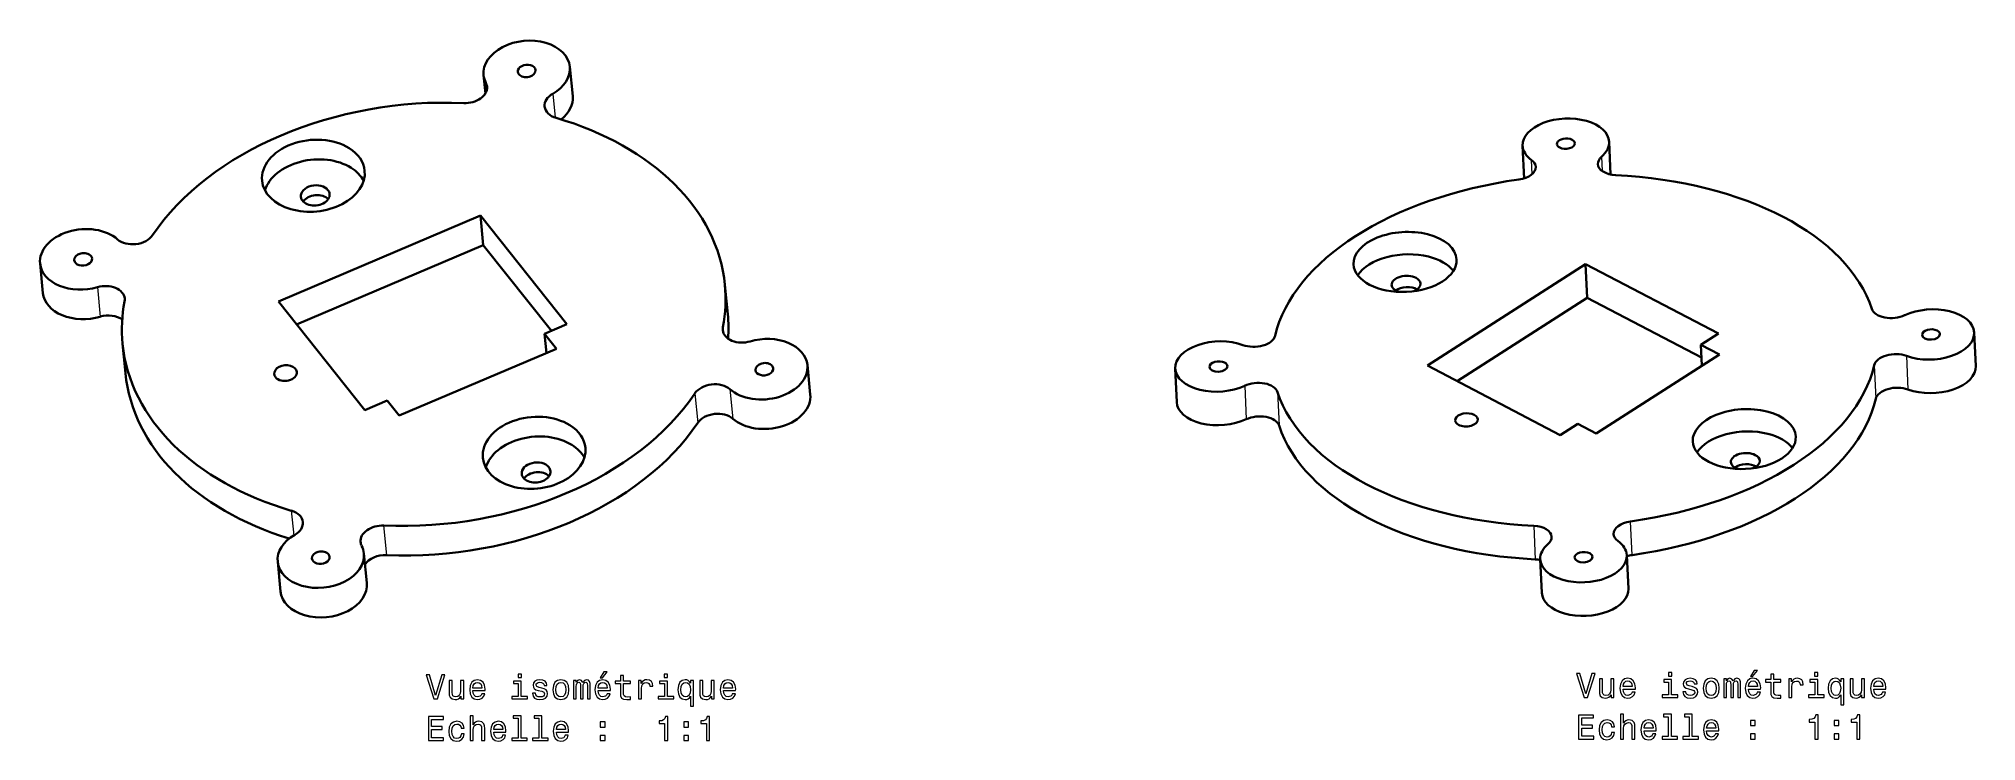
# Model space of a CAD drawing. Extents: x 538 to 820, y 361 to 463.
import ezdxf

# ---------------------------------------------------------------- set-up
doc = ezdxf.new("R2010")
doc.units = 0

msp = doc.modelspace()

# ---------------------------------------------------------------- linework, layer by layer
at = {"color": 7, "lineweight": 35, "ltscale": 0.066455}
msp.add_line((603.25, 454.77), (602.99, 457.42), dxfattribs=at)
at = {"color": 7, "lineweight": 35, "ltscale": 0.107704}
for p, q in [((615.95, 454.36), (615.53, 458.64)), ((550.5, 418.36), (550.92, 414.07)), ((650.5, 410.98), (650.08, 415.27)), ((573.47, 382.36), (573.05, 386.64))]:
    msp.add_line(p, q, dxfattribs=at)
at = {"color": 7, "lineweight": 13, "ltscale": 0.027538}
msp.add_line((603.43, 455.19), (603.32, 456.29), dxfattribs=at)
at = {"color": 7, "lineweight": 13, "ltscale": 0.08727}
msp.add_line((613.06, 454.72), (613.39, 451.25), dxfattribs=at)
at = {"color": 7, "lineweight": 35, "ltscale": 0.118755}
msp.add_line((754.28, 442.41), (754.06, 447.16), dxfattribs=at)
at = {"color": 7, "lineweight": 13, "ltscale": 0.051296}
msp.add_line((765.54, 445.53), (765.63, 443.48), dxfattribs=at)
at = {"color": 7, "lineweight": 35, "ltscale": 0.119309}
msp.add_line((766.87, 442.97), (766.65, 447.74), dxfattribs=at)
at = {"color": 7, "lineweight": 13, "ltscale": 0.051025}
msp.add_line((755.45, 443.03), (755.36, 445.07), dxfattribs=at)
at = {"color": 7, "lineweight": 35}
for p, q in [((602.52, 436.99), (573.15, 424.51)), ((602.52, 436.99), (615.1, 421.2)), ((602.94, 432.7), (575.81, 421.17)), ((763.23, 429.94), (740.22, 415.19)), ((763.23, 429.94), (782.56, 419.84)), ((585.73, 408.72), (573.15, 424.51)), ((763.45, 425.06), (744.54, 412.93)), ((590.73, 407.91), (613.59, 417.63)), ((759.55, 405.09), (740.22, 415.19)), ((764.78, 405.33), (782.69, 416.81))]:
    msp.add_line(p, q, dxfattribs=at)
at = {"color": 7, "lineweight": 35, "ltscale": 0.107705}
for p, q in [((602.52, 436.99), (602.94, 432.7)), ((538.92, 425.73), (538.5, 430.02)), ((638.08, 426.93), (638.5, 422.64)), ((586.01, 383.58), (585.59, 387.87))]:
    msp.add_line(p, q, dxfattribs=at)
at = {"color": 7, "lineweight": 35, "ltscale": 0.398054}
msp.add_line((602.94, 432.7), (612.86, 420.24), dxfattribs=at)
at = {"color": 7, "lineweight": 35, "ltscale": 0.122167}
for p, q in [((763.23, 429.94), (763.45, 425.06)), ((819.97, 415.12), (819.74, 420)), ((756.86, 382.15), (756.64, 387.03)), ((769.45, 382.73), (769.22, 387.61))]:
    msp.add_line(p, q, dxfattribs=at)
at = {"color": 7, "lineweight": 13, "ltscale": 0.107705}
for p, q in [((546.83, 426.58), (547.25, 422.29)), ((638.8, 411.75), (639.22, 407.46)), ((633.73, 411.15), (634.15, 406.86)), ((588.9, 387.64), (588.48, 391.92))]:
    msp.add_line(p, q, dxfattribs=at)
at = {"color": 7, "lineweight": 35, "ltscale": 0.469336}
msp.add_line((763.45, 425.06), (780.09, 416.37), dxfattribs=at)
at = {"color": 7, "lineweight": 35, "ltscale": 0.088372}
for p, q in [((611.85, 419.81), (615.1, 421.2)), ((588.98, 410.1), (585.73, 408.72))]:
    msp.add_line(p, q, dxfattribs=at)
at = {"color": 7, "lineweight": 35, "ltscale": 0.070636}
msp.add_line((611.85, 419.81), (612.12, 417), dxfattribs=at)
at = {"color": 7, "lineweight": 35, "ltscale": 0.06994}
msp.add_line((611.85, 419.81), (613.59, 417.63), dxfattribs=at)
at = {"color": 7, "lineweight": 13, "ltscale": 0.020808}
msp.add_line((637.8, 420.76), (637.88, 419.93), dxfattribs=at)
at = {"color": 7, "lineweight": 35, "ltscale": 0.075693}
msp.add_line((780.01, 418.21), (782.56, 419.84), dxfattribs=at)
at = {"color": 7, "lineweight": 35, "ltscale": 0.075759}
msp.add_line((780.01, 418.21), (780.15, 415.18), dxfattribs=at)
at = {"color": 7, "lineweight": 35, "ltscale": 0.075549}
for p, q in [((780.01, 418.21), (782.69, 416.81)), ((762.1, 406.72), (764.78, 405.33))]:
    msp.add_line(p, q, dxfattribs=at)
at = {"color": 7, "lineweight": 35, "ltscale": 0.122166}
msp.add_line((703.77, 409.88), (703.54, 414.76), dxfattribs=at)
at = {"color": 7, "lineweight": 13, "ltscale": 0.122167}
for p, q in [((805.21, 415.25), (805.43, 410.37)), ((809.88, 416.59), (810.1, 411.71)), ((713.66, 412.26), (713.89, 407.38)), ((769.98, 387.64), (769.76, 392.52))]:
    msp.add_line(p, q, dxfattribs=at)
at = {"color": 7, "lineweight": 13, "ltscale": 0.122166}
for p, q in [((718.43, 411.35), (718.65, 406.46)), ((755.68, 391.89), (755.91, 387.01))]:
    msp.add_line(p, q, dxfattribs=at)
at = {"color": 7, "lineweight": 35, "ltscale": 0.069939}
msp.add_line((588.98, 410.1), (590.73, 407.91), dxfattribs=at)
at = {"color": 7, "lineweight": 35, "ltscale": 0.075692}
msp.add_line((762.1, 406.72), (759.55, 405.09), dxfattribs=at)
at = {"color": 7, "lineweight": 13, "ltscale": 0.090651}
msp.add_line((575.03, 394.09), (575.38, 390.48), dxfattribs=at)
at = {"color": 7, "lineweight": 13}
for points in [[(596.9, 370.21), (596.02, 367.23), (595.12, 370.21), (594.64, 370.21), (595.77, 366.71), (596.27, 366.71), (597.37, 370.21)], [(600.1, 369.41), (599.65, 369.41), (599.65, 367.85), (599.6, 367.49), (599.46, 367.22), (599.23, 367.06), (598.93, 367.01), (598.7, 367.05), (598.54, 367.17), (598.46, 367.38), (598.44, 367.67), (598.44, 369.41), (597.99, 369.41), (597.99, 367.63), (598.01, 367.28), (598.11, 366.98), (598.4, 366.71), (598.87, 366.61), (599.12, 366.64), (599.34, 366.74), (599.52, 366.89), (599.67, 367.12), (599.67, 366.71), (600.1, 366.71)], [(601.43, 367.93), (603.21, 367.93), (603.21, 368.14), (603.13, 368.72), (602.91, 369.15), (602.56, 369.41), (602.09, 369.51), (601.63, 369.41), (601.28, 369.13), (601.05, 368.67), (600.97, 368.06), (601.05, 367.44), (601.27, 366.99), (601.62, 366.71), (602.07, 366.61), (602.47, 366.67), (602.79, 366.85), (603.03, 367.12), (603.16, 367.48), (602.73, 367.48), (602.63, 367.28), (602.5, 367.13), (602.13, 367.01), (601.84, 367.06), (601.63, 367.24), (601.48, 367.53), (601.43, 367.92)], [(601.43, 368.3), (601.49, 368.65), (601.63, 368.91), (601.83, 369.07), (602.11, 369.12), (602.37, 369.07), (602.58, 368.91), (602.71, 368.65), (602.75, 368.3)], [(608.47, 367.08), (608.47, 369.32), (607.34, 369.32), (607.34, 368.94), (608.03, 368.94), (608.03, 367.08), (607.12, 367.08), (607.12, 366.71), (609.39, 366.71), (609.39, 367.08)], [(608.49, 370.33), (608.02, 370.33), (608.02, 369.82), (608.49, 369.82)], [(611.48, 368.28), (611.05, 368.38), (610.73, 368.5), (610.63, 368.74), (610.66, 368.9), (610.76, 369.03), (610.94, 369.1), (611.18, 369.13), (611.42, 369.1), (611.61, 369.01), (611.73, 368.87), (611.78, 368.69), (612.21, 368.69), (612.21, 368.7), (612.14, 369.03), (611.93, 369.29), (611.61, 369.45), (611.18, 369.51), (610.75, 369.45), (610.44, 369.28), (610.24, 369.04), (610.18, 368.72), (610.23, 368.42), (610.37, 368.21), (610.6, 368.06), (610.94, 367.95), (611.44, 367.83), (611.74, 367.7), (611.82, 367.6), (611.85, 367.45), (611.8, 367.27), (611.68, 367.12), (611.49, 367.03), (611.22, 367), (610.95, 367.03), (610.74, 367.14), (610.61, 367.31), (610.55, 367.55), (610.12, 367.55), (610.19, 367.14), (610.4, 366.85), (610.73, 366.67), (611.18, 366.61), (611.66, 366.67), (612.01, 366.85), (612.22, 367.13), (612.29, 367.5), (612.24, 367.82), (612.08, 368.04), (611.82, 368.18)], [(613.06, 368.06), (613.14, 367.44), (613.37, 366.99), (613.74, 366.71), (614.23, 366.61), (614.72, 366.71), (615.09, 366.98), (615.32, 367.44), (615.41, 368.06), (615.32, 368.67), (615.09, 369.13), (614.72, 369.41), (614.23, 369.51), (613.74, 369.41), (613.37, 369.13), (613.14, 368.67)], [(613.51, 368.06), (613.56, 368.52), (613.7, 368.84), (613.93, 369.05), (614.23, 369.12), (614.54, 369.05), (614.76, 368.85), (614.9, 368.52), (614.96, 368.06), (614.9, 367.6), (614.76, 367.27), (614.54, 367.07), (614.23, 367), (613.93, 367.07), (613.7, 367.27), (613.56, 367.6)], [(616.05, 366.71), (616.46, 366.71), (616.46, 368.52), (616.48, 368.79), (616.56, 368.98), (616.68, 369.1), (616.83, 369.15), (616.95, 369.11), (617.03, 369), (617.07, 368.83), (617.08, 368.61), (617.08, 366.71), (617.47, 366.71), (617.47, 368.52), (617.49, 368.78), (617.57, 368.98), (617.69, 369.1), (617.84, 369.15), (617.96, 369.11), (618.04, 369), (618.09, 368.61), (618.09, 366.71), (618.5, 366.71), (618.5, 368.58), (618.48, 368.96), (618.39, 369.26), (618.23, 369.44), (617.97, 369.51), (617.66, 369.41), (617.43, 369.12), (617.24, 369.4), (616.93, 369.51), (616.64, 369.41), (616.44, 369.13), (616.44, 369.41), (616.05, 369.41)], [(619.65, 367.93), (621.43, 367.93), (621.43, 368.14), (621.35, 368.72), (621.13, 369.15), (620.78, 369.41), (620.31, 369.51), (619.85, 369.41), (619.49, 369.13), (619.27, 368.67), (619.19, 368.06), (619.26, 367.44), (619.49, 366.99), (619.84, 366.71), (620.29, 366.61), (620.68, 366.67), (621.01, 366.85), (621.24, 367.12), (621.38, 367.48), (620.94, 367.48), (620.85, 367.28), (620.72, 367.13), (620.35, 367.01), (620.06, 367.06), (619.84, 367.24), (619.7, 367.53), (619.65, 367.92)], [(619.65, 368.3), (619.71, 368.65), (619.84, 368.91), (620.05, 369.07), (620.32, 369.12), (620.59, 369.07), (620.8, 368.91), (620.92, 368.65), (620.97, 368.3)], [(619.96, 369.78), (620.26, 369.78), (620.96, 370.64), (620.46, 370.64)], [(622.89, 368.94), (622.89, 367.59), (622.92, 367.15), (623.06, 366.85), (623.35, 366.67), (623.83, 366.61), (624.35, 366.63), (624.35, 367.02), (623.97, 366.99), (623.62, 367.03), (623.43, 367.15), (623.35, 367.37), (623.34, 367.66), (623.34, 368.94), (624.35, 368.94), (624.35, 369.32), (623.34, 369.32), (623.34, 370.11), (622.89, 370.11), (622.89, 369.32), (622.13, 369.32), (622.13, 368.94)], [(625.5, 366.71), (625.94, 366.71), (625.94, 368.25), (625.99, 368.63), (626.13, 368.89), (626.35, 369.06), (626.65, 369.11), (626.87, 369.08), (627.03, 368.97), (627.13, 368.8), (627.17, 368.57), (627.62, 368.57), (627.56, 368.98), (627.39, 369.27), (627.11, 369.45), (626.74, 369.51), (626.48, 369.47), (626.26, 369.37), (626.06, 369.2), (625.9, 368.96), (625.9, 369.41), (625.5, 369.41)], [(629.73, 367.08), (629.73, 369.32), (628.59, 369.32), (628.59, 368.94), (629.28, 368.94), (629.28, 367.08), (628.38, 367.08), (628.38, 366.71), (630.64, 366.71), (630.64, 367.08)], [(629.74, 370.33), (629.27, 370.33), (629.27, 369.82), (629.74, 369.82)], [(633.07, 368.99), (632.91, 369.22), (632.74, 369.38), (632.53, 369.47), (632.29, 369.51), (631.87, 369.41), (631.53, 369.13), (631.32, 368.67), (631.24, 368.06), (631.32, 367.45), (631.53, 366.99), (631.87, 366.71), (632.29, 366.61), (632.53, 366.64), (632.73, 366.73), (632.91, 366.88), (633.07, 367.12), (633.07, 365.66), (633.51, 365.66), (633.51, 369.41), (633.07, 369.41)], [(631.69, 368.06), (631.74, 368.51), (631.88, 368.84), (632.09, 369.04), (632.37, 369.11), (632.66, 369.04), (632.88, 368.84), (633.02, 368.52), (633.07, 368.06), (633.02, 367.6), (632.88, 367.28), (632.66, 367.07), (632.37, 367.01), (632.09, 367.07), (631.88, 367.28), (631.74, 367.61)], [(636.53, 369.41), (636.09, 369.41), (636.09, 367.85), (636.04, 367.49), (635.89, 367.22), (635.66, 367.06), (635.37, 367.01), (635.13, 367.05), (634.98, 367.17), (634.89, 367.38), (634.87, 367.67), (634.87, 369.41), (634.43, 369.41), (634.43, 367.63), (634.44, 367.28), (634.54, 366.98), (634.83, 366.71), (635.3, 366.61), (635.55, 366.64), (635.77, 366.74), (635.96, 366.89), (636.11, 367.12), (636.11, 366.71), (636.53, 366.71)], [(637.87, 367.93), (639.64, 367.93), (639.65, 368.14), (639.57, 368.72), (639.34, 369.15), (638.99, 369.41), (638.52, 369.51), (638.06, 369.41), (637.71, 369.13), (637.48, 368.67), (637.4, 368.06), (637.48, 367.44), (637.71, 366.99), (638.05, 366.71), (638.51, 366.61), (638.9, 366.67), (639.22, 366.85), (639.46, 367.12), (639.6, 367.48), (639.16, 367.48), (639.07, 367.28), (638.94, 367.13), (638.56, 367.01), (638.28, 367.06), (638.06, 367.24), (637.92, 367.53), (637.87, 367.92)], [(637.87, 368.3), (637.92, 368.65), (638.06, 368.91), (638.27, 369.07), (638.54, 369.12), (638.8, 369.07), (639.01, 368.91), (639.14, 368.65), (639.18, 368.3)], [(764.15, 370.42), (763.27, 367.44), (762.37, 370.42), (761.89, 370.42), (763.02, 366.92), (763.53, 366.92), (764.63, 370.42)], [(767.35, 369.62), (766.91, 369.62), (766.91, 368.06), (766.86, 367.7), (766.71, 367.44), (766.49, 367.27), (766.19, 367.22), (765.95, 367.26), (765.8, 367.39), (765.71, 367.59), (765.69, 367.88), (765.69, 369.62), (765.25, 369.62), (765.25, 367.84), (765.27, 367.49), (765.36, 367.19), (765.65, 366.92), (766.12, 366.82), (766.38, 366.86), (766.59, 366.95), (766.78, 367.1), (766.93, 367.33), (766.93, 366.92), (767.35, 366.92)], [(768.69, 368.14), (770.47, 368.14), (770.47, 368.35), (770.39, 368.93), (770.17, 369.36), (769.81, 369.62), (769.35, 369.72), (768.89, 369.62), (768.53, 369.34), (768.31, 368.88), (768.23, 368.27), (768.3, 367.65), (768.53, 367.2), (768.88, 366.92), (769.33, 366.82), (769.72, 366.89), (770.05, 367.06), (770.28, 367.33), (770.42, 367.69), (769.98, 367.69), (769.89, 367.49), (769.76, 367.34), (769.39, 367.22), (769.1, 367.27), (768.88, 367.45), (768.74, 367.74), (768.69, 368.13)], [(768.69, 368.52), (768.75, 368.86), (768.88, 369.12), (769.09, 369.28), (769.36, 369.33), (769.63, 369.28), (769.84, 369.12), (769.96, 368.86), (770.01, 368.52)], [(775.73, 367.29), (775.73, 369.53), (774.59, 369.53), (774.59, 369.16), (775.29, 369.16), (775.29, 367.29), (774.38, 367.29), (774.38, 366.92), (776.65, 366.92), (776.65, 367.29)], [(775.75, 370.54), (775.28, 370.54), (775.28, 370.03), (775.75, 370.03)], [(778.74, 368.5), (778.31, 368.6), (777.99, 368.71), (777.88, 368.95), (777.91, 369.12), (778.02, 369.24), (778.19, 369.31), (778.44, 369.34), (778.68, 369.31), (778.86, 369.22), (778.98, 369.09), (779.03, 368.9), (779.47, 368.9), (779.47, 368.91), (779.39, 369.24), (779.19, 369.5), (778.86, 369.66), (778.44, 369.72), (778.01, 369.66), (777.7, 369.49), (777.5, 369.25), (777.44, 368.93), (777.49, 368.63), (777.63, 368.42), (777.86, 368.27), (778.2, 368.16), (778.69, 368.04), (778.99, 367.92), (779.07, 367.81), (779.1, 367.66), (779.06, 367.48), (778.94, 367.34), (778.74, 367.24), (778.48, 367.21), (778.2, 367.24), (778, 367.35), (777.86, 367.52), (777.81, 367.76), (777.38, 367.76), (777.45, 367.36), (777.66, 367.06), (777.98, 366.89), (778.44, 366.82), (778.91, 366.89), (779.26, 367.06), (779.47, 367.35), (779.55, 367.71), (779.49, 368.03), (779.34, 368.25), (779.08, 368.39)], [(780.31, 368.27), (780.4, 367.65), (780.63, 367.2), (781, 366.92), (781.49, 366.82), (781.98, 366.92), (782.35, 367.19), (782.58, 367.65), (782.67, 368.27), (782.58, 368.88), (782.35, 369.34), (781.98, 369.62), (781.49, 369.72), (781, 369.62), (780.63, 369.34), (780.4, 368.88)], [(780.77, 368.27), (780.81, 368.73), (780.96, 369.05), (781.18, 369.26), (781.49, 369.33), (781.79, 369.26), (782.02, 369.06), (782.16, 368.73), (782.21, 368.27), (782.16, 367.81), (782.02, 367.48), (781.79, 367.28), (781.49, 367.21), (781.18, 367.28), (780.96, 367.48), (780.81, 367.81)], [(783.31, 366.92), (783.71, 366.92), (783.71, 368.73), (783.74, 369), (783.81, 369.2), (783.93, 369.31), (784.08, 369.36), (784.2, 369.32), (784.28, 369.22), (784.32, 369.04), (784.34, 368.82), (784.34, 366.92), (784.72, 366.92), (784.72, 368.73), (784.75, 368.99), (784.82, 369.19), (784.94, 369.31), (785.1, 369.36), (785.22, 369.32), (785.3, 369.22), (785.35, 368.82), (785.35, 366.92), (785.76, 366.92), (785.76, 368.79), (785.73, 369.18), (785.65, 369.47), (785.49, 369.66), (785.23, 369.72), (784.92, 369.62), (784.68, 369.33), (784.5, 369.61), (784.18, 369.72), (783.9, 369.62), (783.7, 369.34), (783.7, 369.62), (783.31, 369.62)], [(786.91, 368.14), (788.68, 368.14), (788.69, 368.35), (788.61, 368.93), (788.38, 369.36), (788.03, 369.62), (787.56, 369.72), (787.1, 369.62), (786.75, 369.34), (786.52, 368.88), (786.44, 368.27), (786.52, 367.65), (786.74, 367.2), (787.09, 366.92), (787.55, 366.82), (787.94, 366.89), (788.26, 367.06), (788.5, 367.33), (788.64, 367.69), (788.2, 367.69), (788.11, 367.49), (787.98, 367.34), (787.6, 367.22), (787.31, 367.27), (787.1, 367.45), (786.96, 367.74), (786.91, 368.13)], [(786.91, 368.52), (786.96, 368.86), (787.1, 369.12), (787.3, 369.28), (787.58, 369.33), (787.84, 369.28), (788.05, 369.12), (788.18, 368.86), (788.22, 368.52)], [(787.21, 369.99), (787.51, 369.99), (788.21, 370.85), (787.72, 370.85)], [(790.15, 369.16), (790.15, 367.8), (790.18, 367.36), (790.32, 367.06), (790.6, 366.88), (791.08, 366.82), (791.61, 366.85), (791.61, 367.23), (791.22, 367.2), (790.88, 367.24), (790.69, 367.37), (790.61, 367.58), (790.59, 367.87), (790.59, 369.16), (791.61, 369.16), (791.61, 369.53), (790.59, 369.53), (790.59, 370.33), (790.15, 370.33), (790.15, 369.53), (789.38, 369.53), (789.38, 369.16)], [(792.76, 366.92), (793.2, 366.92), (793.2, 368.46), (793.25, 368.84), (793.38, 369.11), (793.6, 369.27), (793.9, 369.32), (794.12, 369.29), (794.29, 369.19), (794.39, 369.01), (794.43, 368.78), (794.87, 368.78), (794.81, 369.19), (794.65, 369.48), (794.37, 369.66), (793.99, 369.72), (793.73, 369.68), (793.51, 369.58), (793.32, 369.41), (793.16, 369.18), (793.16, 369.62), (792.76, 369.62)], [(796.98, 367.29), (796.98, 369.53), (795.84, 369.53), (795.84, 369.16), (796.54, 369.16), (796.54, 367.29), (795.63, 367.29), (795.63, 366.92), (797.9, 366.92), (797.9, 367.29)], [(797, 370.54), (796.53, 370.54), (796.53, 370.03), (797, 370.03)], [(800.33, 369.21), (800.17, 369.43), (799.99, 369.59), (799.79, 369.69), (799.55, 369.72), (799.12, 369.62), (798.79, 369.34), (798.57, 368.88), (798.5, 368.27), (798.57, 367.66), (798.79, 367.2), (799.12, 366.92), (799.55, 366.82), (799.79, 366.85), (799.99, 366.94), (800.17, 367.09), (800.33, 367.33), (800.33, 365.87), (800.77, 365.87), (800.77, 369.62), (800.33, 369.62)], [(798.95, 368.27), (798.99, 368.72), (799.14, 369.05), (799.35, 369.25), (799.63, 369.32), (799.92, 369.25), (800.14, 369.05), (800.27, 368.73), (800.32, 368.27), (800.27, 367.81), (800.14, 367.49), (799.92, 367.28), (799.63, 367.22), (799.35, 367.28), (799.14, 367.49), (798.99, 367.82)], [(803.79, 369.62), (803.34, 369.62), (803.34, 368.06), (803.29, 367.7), (803.15, 367.44), (802.92, 367.27), (802.62, 367.22), (802.38, 367.26), (802.23, 367.39), (802.15, 367.59), (802.13, 367.88), (802.13, 369.62), (801.68, 369.62), (801.68, 367.84), (801.7, 367.49), (801.79, 367.19), (802.09, 366.92), (802.56, 366.82), (802.81, 366.86), (803.02, 366.95), (803.21, 367.1), (803.36, 367.33), (803.36, 366.92), (803.79, 366.92)], [(805.12, 368.14), (806.9, 368.14), (806.9, 368.35), (806.82, 368.93), (806.6, 369.36), (806.25, 369.62), (805.78, 369.72), (805.32, 369.62), (804.97, 369.34), (804.74, 368.88), (804.66, 368.27), (804.73, 367.65), (804.96, 367.2), (805.31, 366.92), (805.76, 366.82), (806.16, 366.89), (806.48, 367.06), (806.72, 367.33), (806.85, 367.69), (806.41, 367.69), (806.32, 367.49), (806.19, 367.34), (805.82, 367.22), (805.53, 367.27), (805.31, 367.45), (805.17, 367.74), (805.12, 368.13)], [(805.12, 368.52), (805.18, 368.86), (805.31, 369.12), (805.52, 369.28), (805.79, 369.33), (806.06, 369.28), (806.27, 369.12), (806.39, 368.86), (806.44, 368.52)], [(594.96, 360.66), (597.18, 360.66), (597.18, 361.08), (595.42, 361.08), (595.42, 362.27), (596.99, 362.27), (596.99, 362.69), (595.42, 362.69), (595.42, 363.73), (597.14, 363.73), (597.14, 364.16), (594.96, 364.16)], [(599.73, 362.47), (600.17, 362.47), (600.08, 362.87), (599.87, 363.19), (599.53, 363.39), (599.09, 363.46), (598.61, 363.36), (598.24, 363.08), (598.01, 362.62), (597.92, 362), (598, 361.39), (598.23, 360.94), (598.59, 360.66), (599.07, 360.56), (599.51, 360.64), (599.85, 360.85), (600.08, 361.18), (600.18, 361.63), (599.76, 361.63), (599.68, 361.34), (599.54, 361.13), (599.34, 361), (599.09, 360.96), (598.78, 361.03), (598.56, 361.23), (598.42, 361.56), (598.38, 362.02), (598.42, 362.47), (598.56, 362.8), (598.79, 363), (599.09, 363.07), (599.35, 363.03), (599.55, 362.91), (599.68, 362.72)], [(601.05, 360.66), (601.49, 360.66), (601.49, 362.22), (601.54, 362.58), (601.68, 362.84), (601.91, 363), (602.21, 363.06), (602.45, 363.01), (602.6, 362.88), (602.68, 362.65), (602.71, 362.35), (602.71, 360.66), (603.15, 360.66), (603.15, 362.44), (603.13, 362.8), (603.04, 363.09), (602.74, 363.37), (602.28, 363.46), (602.02, 363.43), (601.81, 363.33), (601.63, 363.18), (601.49, 362.97), (601.49, 364.28), (601.05, 364.28)], [(604.47, 361.88), (606.25, 361.88), (606.25, 362.09), (606.17, 362.67), (605.95, 363.1), (605.6, 363.37), (605.13, 363.46), (604.67, 363.36), (604.31, 363.08), (604.09, 362.62), (604.01, 362.02), (604.08, 361.39), (604.31, 360.94), (604.66, 360.66), (605.11, 360.56), (605.5, 360.63), (605.83, 360.8), (606.06, 361.07), (606.2, 361.44), (605.76, 361.44), (605.67, 361.23), (605.54, 361.08), (605.17, 360.96), (604.88, 361.02), (604.66, 361.19), (604.52, 361.48), (604.47, 361.87)], [(608, 363.91), (608, 361.03), (607.09, 361.03), (607.09, 360.66), (609.35, 360.66), (609.35, 361.03), (608.44, 361.03), (608.44, 364.28), (607.3, 364.28), (607.3, 363.91)], [(611.04, 363.91), (611.04, 361.03), (610.12, 361.03), (610.12, 360.66), (612.39, 360.66), (612.39, 361.03), (611.48, 361.03), (611.48, 364.28), (610.34, 364.28), (610.34, 363.91)], [(613.58, 361.88), (615.35, 361.88), (615.36, 362.09), (615.28, 362.67), (615.06, 363.1), (614.7, 363.37), (614.23, 363.46), (613.78, 363.36), (613.42, 363.08), (613.2, 362.62), (613.11, 362.02), (613.19, 361.39), (613.42, 360.94), (613.77, 360.66), (614.22, 360.56), (614.61, 360.63), (614.94, 360.8), (615.17, 361.07), (615.31, 361.44), (614.87, 361.44), (614.78, 361.23), (614.65, 361.08), (614.27, 360.96), (613.99, 361.02), (613.77, 361.19), (613.63, 361.48), (613.58, 361.87)], [(629.32, 360.66), (629.78, 360.66), (629.78, 364.18), (629.44, 364.18), (629.35, 363.88), (629.17, 363.67), (628.89, 363.55), (628.51, 363.51), (628.51, 363.15), (629.32, 363.15)], [(635.4, 360.66), (635.85, 360.66), (635.85, 364.18), (635.51, 364.18), (635.42, 363.88), (635.24, 363.67), (634.96, 363.55), (634.58, 363.51), (634.58, 363.15), (635.4, 363.15)], [(762.21, 360.87), (764.43, 360.87), (764.43, 361.29), (762.68, 361.29), (762.68, 362.48), (764.24, 362.48), (764.24, 362.9), (762.68, 362.9), (762.68, 363.95), (764.39, 363.95), (764.39, 364.37), (762.21, 364.37)], [(766.99, 362.68), (767.43, 362.68), (767.34, 363.08), (767.12, 363.4), (766.78, 363.6), (766.35, 363.67), (765.86, 363.57), (765.49, 363.29), (765.26, 362.83), (765.18, 362.22), (765.26, 361.61), (765.48, 361.15), (765.84, 360.87), (766.33, 360.77), (766.76, 360.85), (767.1, 361.06), (767.33, 361.39), (767.43, 361.84), (767.01, 361.84), (766.94, 361.56), (766.79, 361.34), (766.59, 361.21), (766.35, 361.17), (766.04, 361.24), (765.82, 361.44), (765.68, 361.77), (765.63, 362.23), (765.68, 362.69), (765.82, 363.01), (766.05, 363.21), (766.35, 363.29), (766.61, 363.24), (766.8, 363.12), (766.94, 362.93)], [(768.3, 360.87), (768.75, 360.87), (768.75, 362.43), (768.79, 362.79), (768.94, 363.05), (769.16, 363.21), (769.47, 363.28), (769.71, 363.23), (769.86, 363.09), (769.94, 362.86), (769.96, 362.56), (769.96, 360.87), (770.4, 360.87), (770.4, 362.65), (770.38, 363.01), (770.29, 363.31), (770, 363.58), (769.53, 363.67), (769.28, 363.64), (769.06, 363.54), (768.88, 363.39), (768.75, 363.18), (768.75, 364.49), (768.3, 364.49)], [(771.73, 362.1), (773.5, 362.1), (773.51, 362.3), (773.43, 362.88), (773.2, 363.32), (772.85, 363.58), (772.38, 363.67), (771.92, 363.57), (771.57, 363.29), (771.34, 362.83), (771.26, 362.23), (771.34, 361.61), (771.56, 361.15), (771.91, 360.87), (772.37, 360.77), (772.76, 360.84), (773.08, 361.01), (773.32, 361.28), (773.46, 361.65), (773.02, 361.65), (772.93, 361.44), (772.8, 361.29), (772.42, 361.17), (772.13, 361.23), (771.92, 361.4), (771.78, 361.69), (771.73, 362.08)], [(775.26, 364.12), (775.26, 361.24), (774.34, 361.24), (774.34, 360.87), (776.61, 360.87), (776.61, 361.24), (775.7, 361.24), (775.7, 364.49), (774.56, 364.49), (774.56, 364.12)], [(778.29, 364.12), (778.29, 361.24), (777.38, 361.24), (777.38, 360.87), (779.64, 360.87), (779.64, 361.24), (778.74, 361.24), (778.74, 364.49), (777.6, 364.49), (777.6, 364.12)], [(780.83, 362.1), (782.61, 362.1), (782.61, 362.3), (782.53, 362.88), (782.31, 363.32), (781.96, 363.58), (781.49, 363.67), (781.03, 363.57), (780.68, 363.29), (780.45, 362.83), (780.37, 362.23), (780.45, 361.61), (780.67, 361.15), (781.02, 360.87), (781.47, 360.77), (781.87, 360.84), (782.19, 361.01), (782.43, 361.28), (782.56, 361.65), (782.13, 361.65), (782.03, 361.44), (781.9, 361.29), (781.53, 361.17), (781.24, 361.23), (781.03, 361.4), (780.88, 361.69), (780.83, 362.08)], [(787.21, 362.83), (787.91, 362.83), (787.91, 363.58), (787.21, 363.58)], [(796.58, 360.87), (797.04, 360.87), (797.04, 364.4), (796.7, 364.4), (796.6, 364.09), (796.42, 363.88), (796.15, 363.76), (795.76, 363.72), (795.76, 363.36), (796.58, 363.36)], [(799.36, 362.83), (800.05, 362.83), (800.05, 363.58), (799.36, 363.58)], [(802.65, 360.87), (803.11, 360.87), (803.11, 364.4), (802.77, 364.4), (802.68, 364.09), (802.49, 363.88), (802.22, 363.76), (801.83, 363.72), (801.83, 363.36), (802.65, 363.36)], [(604.47, 362.26), (604.53, 362.61), (604.66, 362.86), (604.87, 363.02), (605.14, 363.07), (605.41, 363.02), (605.62, 362.86), (605.74, 362.61), (605.79, 362.26)], [(613.58, 362.26), (613.63, 362.61), (613.77, 362.86), (613.98, 363.02), (614.25, 363.07), (614.52, 363.02), (614.72, 362.86), (614.85, 362.61), (614.89, 362.26)], [(619.96, 362.62), (620.65, 362.62), (620.65, 363.37), (619.96, 363.37)], [(619.96, 360.66), (620.65, 360.66), (620.65, 361.41), (619.96, 361.41)], [(632.1, 362.62), (632.8, 362.62), (632.8, 363.37), (632.1, 363.37)], [(632.1, 360.66), (632.8, 360.66), (632.8, 361.41), (632.1, 361.41)], [(771.73, 362.47), (771.78, 362.82), (771.92, 363.07), (772.12, 363.23), (772.4, 363.29), (772.66, 363.23), (772.87, 363.07), (773, 362.82), (773.04, 362.47)], [(780.83, 362.47), (780.89, 362.82), (781.03, 363.07), (781.23, 363.23), (781.51, 363.29), (781.77, 363.23), (781.98, 363.07), (782.11, 362.82), (782.15, 362.47)], [(787.21, 360.87), (787.91, 360.87), (787.91, 361.62), (787.21, 361.62)], [(799.36, 360.87), (800.05, 360.87), (800.05, 361.62), (799.36, 361.62)]]:
    msp.add_lwpolyline(points, close=True, dxfattribs=at)
at = {"color": 7, "lineweight": 35}
for centre, major_axis, ratio, start_param, end_param in [((609.26, 458.03), (6.27, 0.61), 0.696013, 0, 3.141685), ((609.26, 458.03), (6.27, 0.61), 0.696013, 3.141685, 3.408526), ((609.26, 458.03), (1.29, 0.13), 0.696013, 6.28307, 9.424663), ((609.26, 458.03), (1.29, 0.13), 0.696013, 3.141477, 3.565571), ((609.26, 458.03), (1.29, 0.13), 0.696013, 3.565571, 6.28307), ((609.26, 458.03), (6.27, 0.61), 0.696013, 5.293411, 6.283186), ((594.29, 422.64), (-43.79, -4.28), 0.696013, 4.511738, 5.760995), ((600.5, 455.46), (-2.99, -0.29), 0.696013, 1.370146, 3.141479), ((600.5, 455.46), (-2.99, -0.29), 0.696013, 3.141479, 3.408526), ((614.86, 453.14), (-2.99, -0.29), 0.696013, 5.293411, 6.283185), ((609.68, 453.74), (-6.27, -0.61), 0.696013, 2.323944, 3.141593), ((614.86, 453.14), (-2.99, -0.29), 0.696013, 0, 1.048606), ((594.29, 422.64), (-43.79, -4.28), 0.696013, 3.141648, 4.190199), ((760.36, 447.45), (6.29, 0.29), 0.580239, 6.283185, 9.424778), ((578.24, 442.79), (7.46, 0.73), 0.696013, 0.732076, 3.141565), ((760.36, 447.45), (1.3, 0.06), 0.580239, 0.000012, 3.141605), ((578.52, 439.93), (7.46, 0.73), 0.696013, 0.732076, 2.862897), ((578.24, 442.79), (7.46, 0.73), 0.696013, 6.283158, 7.015261), ((760.36, 447.45), (6.29, 0.29), 0.580239, 3.141593, 3.768027), ((760.36, 447.45), (1.3, 0.06), 0.580239, 3.141605, 3.925071), ((760.36, 447.45), (1.3, 0.06), 0.580239, 3.925071, 6.283197), ((768.01, 444.62), (-3, -0.14), 0.580239, 5.652911, 6.283222), ((760.36, 447.45), (6.29, 0.29), 0.580239, 5.652911, 6.283185), ((578.24, 442.79), (7.46, 0.73), 0.696013, 3.141565, 6.283158), ((578.52, 439.93), (7.46, 0.73), 0.696013, 0.278696, 0.732076), ((752.98, 443.94), (-3, -0.14), 0.580239, 1.729646, 3.141536), ((752.98, 443.94), (-3, -0.14), 0.580239, 3.141536, 3.768027), ((768.01, 444.62), (-3, -0.14), 0.580239, 0.000036, 1.408107), ((761.64, 417.38), (-43.95, -2.03), 0.580239, 3.300442, 4.549699), ((578.52, 439.93), (2.09, 0.2), 0.696013, 0.423978, 3.141477), ((578.52, 439.93), (2.09, 0.2), 0.696013, 3.141477, 6.28307), ((578.66, 438.5), (-2.09, -0.2), 0.696013, 3.655121, 5.769657), ((578.52, 439.93), (2.09, 0.2), 0.696013, 6.28307, 6.707163), ((761.64, 417.38), (-43.95, -2.03), 0.580239, 4.871239, 6.120496), ((544.77, 430.63), (6.27, 0.61), 0.696013, 0.581022, 3.141592), ((552.16, 434.92), (-2.99, -0.29), 0.696013, 0.581022, 2.619403), ((736.98, 430.26), (7.49, 0.35), 0.580239, 1.091576, 3.14163), ((736.98, 430.26), (7.49, 0.35), 0.580239, 0.000037, 1.091576), ((544.77, 430.63), (1.29, 0.13), 0.696013, 0.423978, 3.141477), ((544.77, 430.63), (1.29, 0.13), 0.696013, 6.28307, 6.707163), ((737.13, 427.01), (7.49, 0.35), 0.580239, 1.091576, 2.757947), ((544.77, 430.63), (6.27, 0.61), 0.696013, 3.141592, 4.979323), ((544.77, 430.63), (1.29, 0.13), 0.696013, 3.141477, 6.28307), ((736.98, 430.26), (7.49, 0.35), 0.580239, 3.14163, 6.283222), ((737.13, 427.01), (2.1, 0.1), 0.580239, 0.783478, 3.141605), ((737.13, 427.01), (7.49, 0.35), 0.580239, 0.383645, 1.091576), ((545.19, 426.34), (-6.27, -0.61), 0.696013, 6.283185, 8.120915), ((547.82, 424.65), (-2.99, -0.29), 0.696013, 3.141593, 4.979323), ((594.29, 422.64), (-43.79, -4.28), 0.696013, 2.940942, 3.141648), ((737.13, 427.01), (2.1, 0.1), 0.580239, 3.141605, 4.178933), ((737.21, 425.38), (-2.1, -0.1), 0.580239, 3.873646, 5.551132), ((737.13, 427.01), (2.1, 0.1), 0.580239, 5.245746, 6.283197), ((737.13, 427.01), (2.1, 0.1), 0.580239, 0.000012, 0.783478), ((548.24, 420.37), (-2.99, -0.29), 0.696013, 3.813815, 4.979323), ((594.29, 422.64), (-43.79, -4.28), 0.696013, 6.082535, 6.283241), ((547.82, 424.65), (-2.99, -0.29), 0.696013, 2.940942, 3.141593), ((594.71, 418.36), (-43.79, -4.28), 0.696013, 3.026662, 3.141648), ((807.8, 423.83), (-3, -0.14), 0.580239, 0.15885, 2.19723), ((813.45, 419.71), (6.29, 0.29), 0.580239, 0.000024, 2.19723), ((640.76, 420.63), (-2.99, -0.29), 0.696013, 6.082535, 6.283185), ((640.76, 420.63), (-2.99, -0.29), 0.696013, 0, 1.83773), ((813.45, 419.71), (6.29, 0.29), 0.580239, 4.082115, 6.283209), ((813.45, 419.71), (1.3, 0.06), 0.580239, 0.783478, 3.141605), ((813.45, 419.71), (1.3, 0.06), 0.580239, 3.141605, 6.283197), ((813.45, 419.71), (1.3, 0.06), 0.580239, 0.000012, 0.783478), ((594.29, 422.64), (-43.79, -4.28), 0.696013, 0.000056, 1.048606), ((643.81, 414.66), (6.27, 0.61), 0.696013, 6.283185, 8.120915), ((709.84, 415.05), (6.29, 0.29), 0.580239, 0.940522, 3.141617), ((715.11, 419.66), (-3, -0.14), 0.580239, 0.940522, 2.978903), ((574.19, 414.1), (1.64, 0.16), 0.696013, 6.28307, 9.424663), ((574.19, 414.1), (1.64, 0.16), 0.696013, 3.565571, 6.28307), ((643.81, 414.66), (6.27, 0.61), 0.696013, 3.722615, 6.283185), ((643.81, 414.66), (1.29, 0.13), 0.696013, 0.423978, 3.141477), ((643.81, 414.66), (1.29, 0.13), 0.696013, 3.141477, 6.28307), ((643.81, 414.66), (1.29, 0.13), 0.696013, 6.28307, 6.707163), ((709.84, 415.05), (6.29, 0.29), 0.580239, 3.141617, 5.338823), ((709.84, 415.05), (1.3, 0.06), 0.580239, 0.783478, 3.141605), ((709.84, 415.05), (1.3, 0.06), 0.580239, 3.141605, 6.283197), ((709.84, 415.05), (1.3, 0.06), 0.580239, 0.000012, 0.783478), ((761.64, 417.38), (-43.95, -2.03), 0.580239, 1.729646, 2.978903), ((808.18, 415.11), (-3, -0.14), 0.580239, 4.082115, 6.120496), ((813.68, 414.83), (-6.29, -0.29), 0.580239, 0.940522, 3.141617), ((594.71, 418.36), (-43.79, -4.28), 0.696013, 0.000056, 1.030136), ((574.19, 414.1), (1.64, 0.16), 0.696013, 3.141477, 3.565571), ((636.42, 410.37), (-2.99, -0.29), 0.696013, 3.722615, 5.760995), ((715.48, 410.93), (-3, -0.14), 0.580239, 3.300442, 5.338823), ((761.64, 417.38), (-43.95, -2.03), 0.580239, 0.15885, 1.408107), ((808.4, 410.22), (-3, -0.14), 0.580239, 4.082115, 6.120496), ((594.29, 422.64), (-43.79, -4.28), 0.696013, 1.370146, 2.619403), ((644.23, 410.37), (-6.27, -0.61), 0.696013, 0.581022, 3.141592), ((710.06, 410.17), (-6.29, -0.29), 0.580239, 0.000024, 2.19723), ((761.87, 412.5), (-43.95, -2.03), 0.580239, 1.729646, 2.978903), ((786.3, 404.5), (7.49, 0.35), 0.580239, 1.091576, 3.14163), ((786.3, 404.5), (7.49, 0.35), 0.580239, 0.000037, 1.091576), ((594.71, 418.36), (-43.79, -4.28), 0.696013, 1.370146, 2.619403), ((610.34, 402.5), (7.46, 0.73), 0.696013, 0.732076, 3.141565), ((610.34, 402.5), (7.46, 0.73), 0.696013, 6.283158, 7.015261), ((636.84, 406.08), (-2.99, -0.29), 0.696013, 3.722615, 5.760995), ((715.71, 406.05), (-3, -0.14), 0.580239, 3.300442, 5.338823), ((761.87, 412.5), (-43.95, -2.03), 0.580239, 0.15885, 1.408107), ((745.9, 407.29), (1.65, 0.08), 0.580239, 0.000012, 3.141605), ((745.9, 407.29), (1.65, 0.08), 0.580239, 3.141605, 3.925071), ((745.9, 407.29), (1.65, 0.08), 0.580239, 3.925071, 6.283197), ((786.45, 401.25), (7.49, 0.35), 0.580239, 1.091576, 2.757947), ((610.34, 402.5), (7.46, 0.73), 0.696013, 3.141565, 6.283158), ((610.62, 399.64), (7.46, 0.73), 0.696013, 0.732076, 2.862897), ((610.62, 399.64), (7.46, 0.73), 0.696013, 0.278696, 0.732076), ((786.3, 404.5), (7.49, 0.35), 0.580239, 3.14163, 6.283222), ((786.45, 401.25), (7.49, 0.35), 0.580239, 0.383645, 1.091576), ((610.62, 399.64), (2.09, 0.2), 0.696013, 0.423978, 3.141477), ((610.62, 399.64), (2.09, 0.2), 0.696013, 6.28307, 6.707163), ((786.45, 401.25), (2.1, 0.1), 0.580239, 0.783478, 3.141605), ((786.45, 401.25), (2.1, 0.1), 0.580239, 3.141605, 4.178933), ((786.53, 399.62), (-2.1, -0.1), 0.580239, 3.873646, 5.551132), ((786.45, 401.25), (2.1, 0.1), 0.580239, 5.245746, 6.283197), ((786.45, 401.25), (2.1, 0.1), 0.580239, 0.000012, 0.783478), ((610.62, 399.64), (2.09, 0.2), 0.696013, 3.141477, 6.28307), ((610.76, 398.21), (-2.09, -0.2), 0.696013, 3.655121, 5.769657), ((573.72, 392.15), (-2.99, -0.29), 0.696013, 3.141593, 4.190199), ((573.72, 392.15), (-2.99, -0.29), 0.696013, 2.151818, 3.141593), ((588.09, 389.83), (-2.99, -0.29), 0.696013, 4.511738, 6.283071), ((755.28, 390.15), (-3, -0.14), 0.580239, 3.141629, 4.549699), ((770.31, 390.83), (-3, -0.14), 0.580239, 4.871239, 6.283129), ((579.32, 387.26), (6.27, 0.61), 0.696013, 2.151818, 3.141593), ((588.09, 389.83), (-2.99, -0.29), 0.696013, 6.283071, 6.550119), ((579.32, 387.26), (6.27, 0.61), 0.696013, 0.000092, 0.266934), ((762.93, 387.32), (6.29, 0.29), 0.580239, 2.511319, 3.141592), ((755.28, 390.15), (-3, -0.14), 0.580239, 2.511319, 3.141629), ((770.31, 390.83), (-3, -0.14), 0.580239, 6.283129, 6.909619), ((762.93, 387.32), (6.29, 0.29), 0.580239, 0, 0.626434), ((579.32, 387.26), (6.27, 0.61), 0.696013, 3.141593, 6.283278), ((579.32, 387.26), (1.29, 0.13), 0.696013, 0.423978, 3.141477), ((579.32, 387.26), (1.29, 0.13), 0.696013, 3.141477, 6.28307), ((579.32, 387.26), (1.29, 0.13), 0.696013, 6.28307, 6.707163), ((588.5, 385.54), (-2.99, -0.29), 0.696013, 4.511738, 5.810197), ((755.5, 385.27), (-3, -0.14), 0.580239, 4.296046, 4.549699), ((762.93, 387.32), (6.29, 0.29), 0.580239, 3.141592, 6.283186), ((762.93, 387.32), (1.3, 0.06), 0.580239, 0.783478, 3.141605), ((762.93, 387.32), (1.3, 0.06), 0.580239, 3.141605, 6.283197), ((762.93, 387.32), (1.3, 0.06), 0.580239, 0.000012, 0.783478), ((770.54, 385.94), (-3, -0.14), 0.580239, 4.871239, 5.136359), ((579.74, 382.97), (-6.27, -0.61), 0.696013, 0, 3.141685), ((763.16, 382.44), (-6.29, -0.29), 0.580239, 6.283185, 9.424778)]:
    msp.add_ellipse(centre, major_axis=major_axis, ratio=ratio, start_param=start_param, end_param=end_param, dxfattribs=at)

doc.saveas('drawing.dxf')
